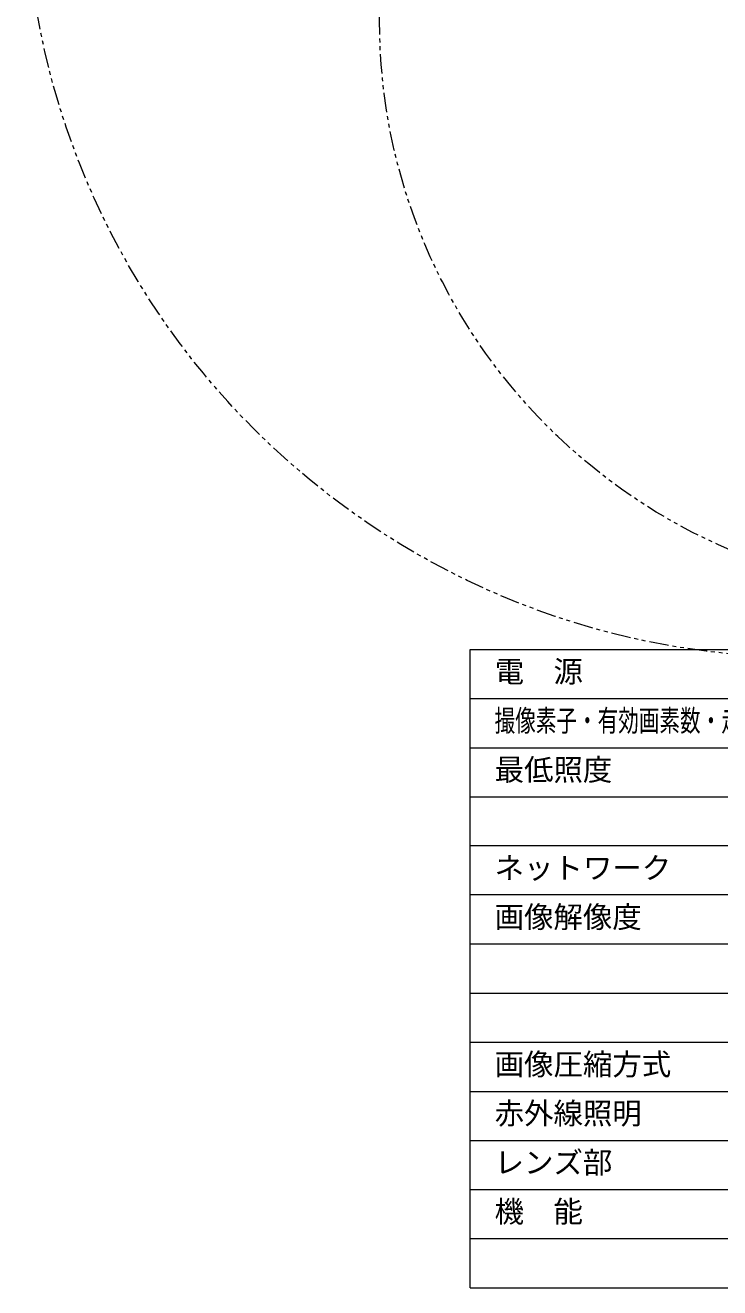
# Model space of a CAD drawing. Units: millimetres, scale not verified. Extents: x -108 to 63, y -56 to 167.
# Drawn here: x -107.8 to -37, y -56.5 to 72.1 of the extents above; entities that cross this region are included whole.
import ezdxf
from ezdxf.enums import TextEntityAlignment as Align

# ---------------------------------------------------------------- set-up
doc = ezdxf.new("R2010")
doc.units = ezdxf.units.MM
doc.header["$LTSCALE"] = 0.125
doc.linetypes.add('USER1', pattern=[31.75, 15.875, -3.175, 3.175, -3.175, 3.175, -3.175])
doc.layers.add('0-1_MOJI1', color=7, linetype='Continuous')
doc.layers.add('0-2_WAKU', color=1, linetype='Continuous', lineweight=18)
doc.layers.add('0-5_GAIKEI', color=1, linetype='Continuous', lineweight=18)
doc.styles.add('ＭＳ ゴシック', font='')
doc.styles.get('ＭＳ ゴシック').set_extended_font_data('MS Gothic')

msp = doc.modelspace()

# ---------------------------------------------------------------- linework, layer by layer
at = {"layer": '0-2_WAKU', "color": 4}
for p, q in [((-62.4907, -56.4967), (-62.4907, 8.5033)), ((-62.4907, 8.5033), (62.5093, 8.5033)), ((-62.4907, -56.4967), (62.5093, -56.4967))]:
    msp.add_line(p, q, dxfattribs=at)
at = {"layer": '0-2_WAKU'}
for p, q in [((-62.4907, 3.5033), (62.5093, 3.5033)), ((-62.4907, -1.4967), (62.5093, -1.4967)), ((-62.4907, -6.4967), (62.5093, -6.4967)), ((62.5093, -11.4967), (-62.4907, -11.4967)), ((62.5093, -16.4967), (-62.4907, -16.4967)), ((62.5093, -21.4967), (-62.4907, -21.4967)), ((-62.4907, -26.4967), (62.5093, -26.4967)), ((-62.4907, -31.4967), (62.5093, -31.4967)), ((-62.4907, -36.4967), (62.5093, -36.4967)), ((-62.4907, -41.4967), (62.5093, -41.4967)), ((-62.4907, -46.4967), (62.5093, -46.4967)), ((-62.4907, -51.4967), (62.5093, -51.4967))]:
    msp.add_line(p, q, dxfattribs=at)
at = {"layer": '0-5_GAIKEI', "linetype": 'USER1'}
for centre, radius in [((-28.322, 87.2004), 79.502), ((-13.1432, 72.5983), 58.5734)]:
    msp.add_circle(centre, radius, dxfattribs=at)

# ---------------------------------------------------------------- texts
at = {"layer": '0-1_MOJI1', "style": 'ＭＳ ゴシック'}
for s, p in [('電\u3000源', (-59.9907, 4.5033)), ('最低照度', (-59.9907, -5.4967)), ('ネットワーク', (-59.9907, -15.4967)), ('画像解像度', (-59.9907, -20.4967)), ('画像圧縮方式', (-59.9907, -35.4967)), ('赤外線照明', (-59.9907, -40.4967)), ('レンズ部', (-59.9907, -45.4967)), ('機\u3000能', (-59.9907, -50.4967))]:
    msp.add_text(s, height=2.199, dxfattribs=at).set_placement(p, align=Align.BOTTOM_LEFT)
at = {"layer": '0-1_MOJI1', "style": 'ＭＳ ゴシック', "width": 0.7}
msp.add_text('撮像素子・有効画素数・走査方式', height=2.199, dxfattribs=at).set_placement((-59.9907, -0.4967), align=Align.BOTTOM_LEFT)

doc.saveas('drawing.dxf')
